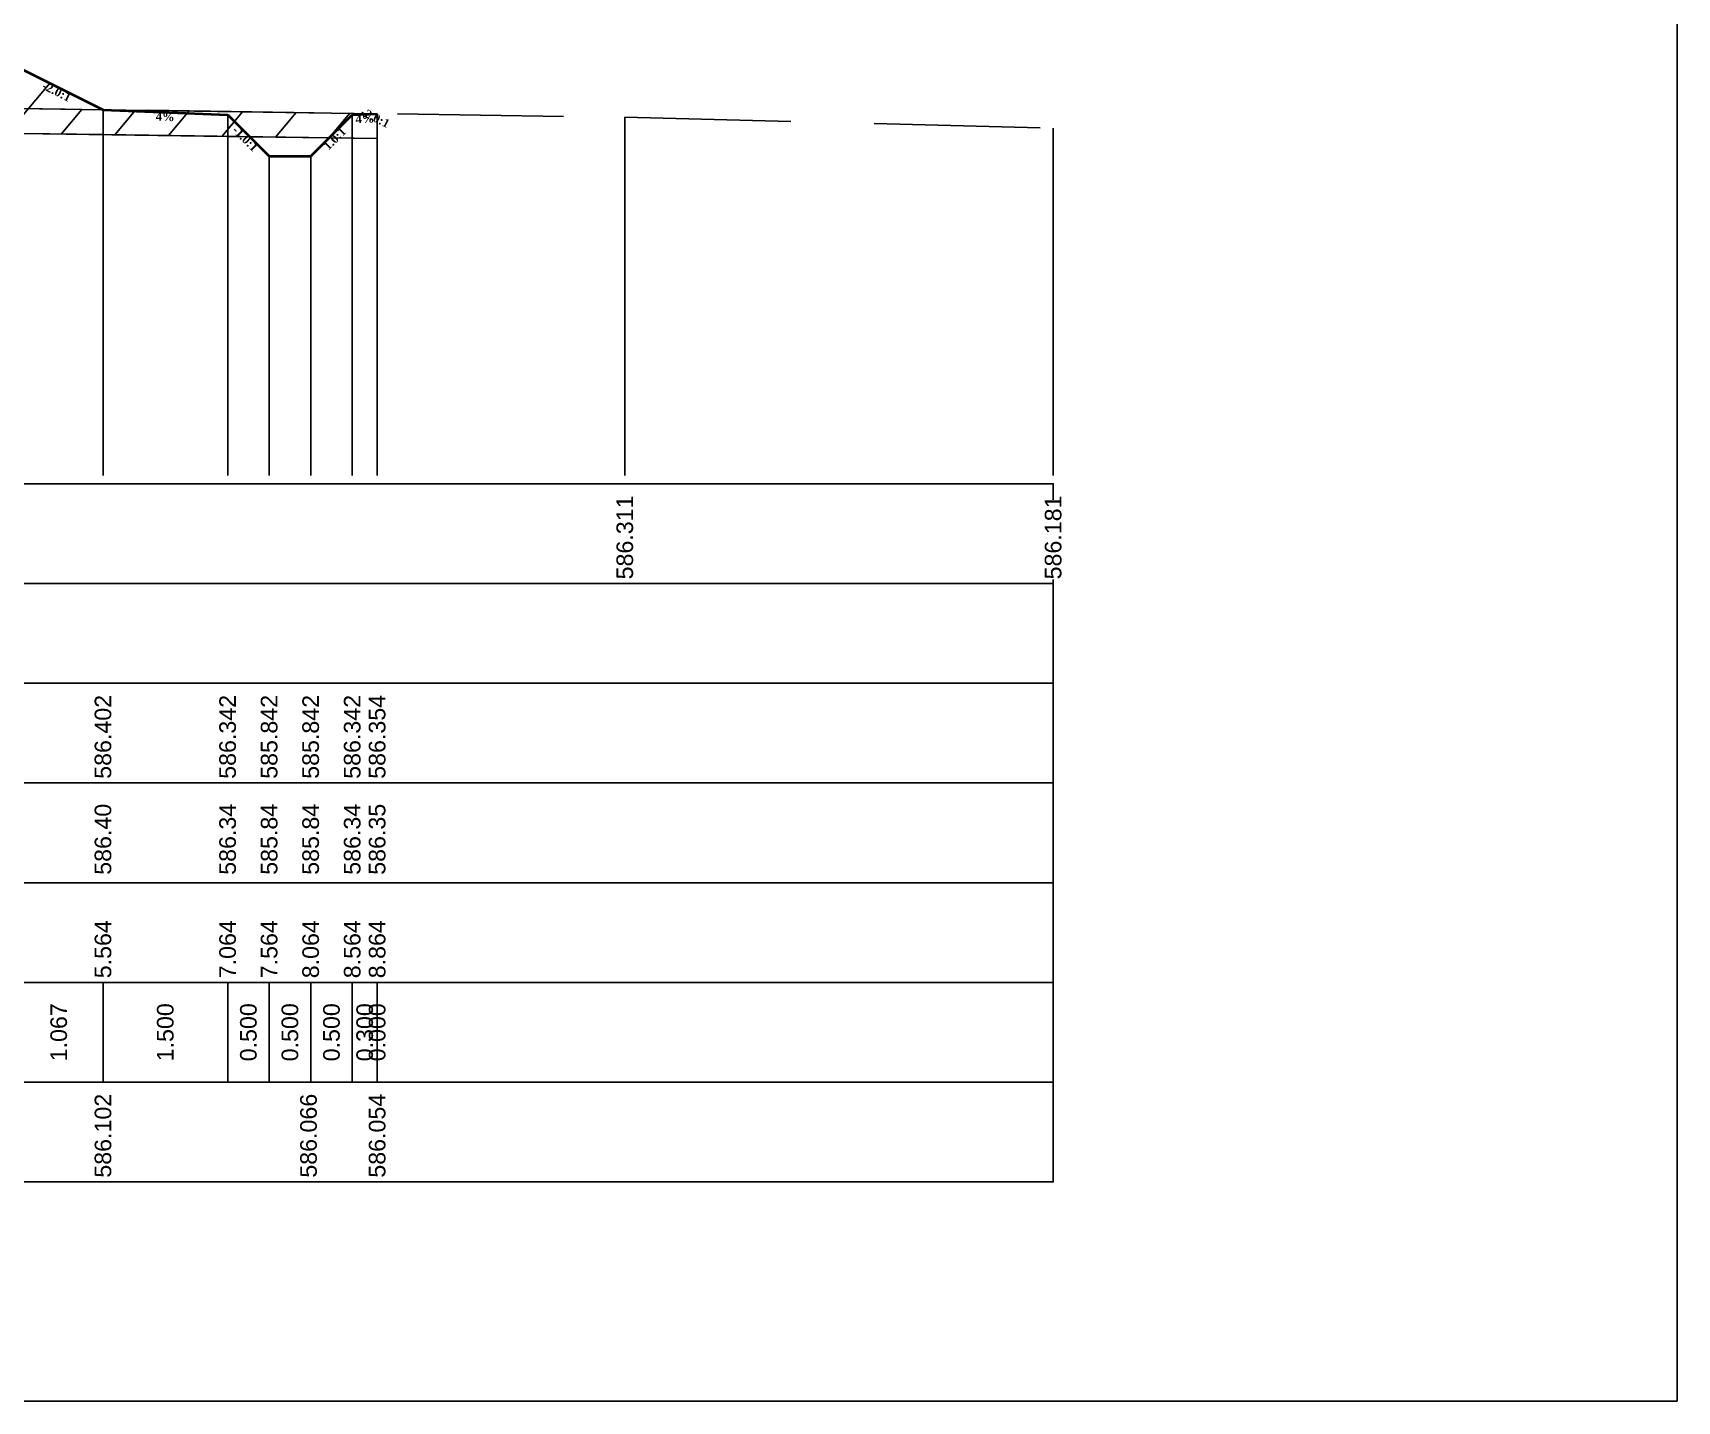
# Model space of a CAD drawing. Header units: millimetres. Extents: x 2762 to 3076, y 916 to 3305.
# Drawn here: x 2979.42 to 2999.21, y 1657.65 to 1674.11 of the extents above; entities that cross this region are included whole.
import ezdxf

# ---------------------------------------------------------------- set-up
doc = ezdxf.new("R2010")
doc.units = ezdxf.units.MM
doc.header["$LTSCALE"] = 2
doc.linetypes.add('CACHE', pattern=[9.525, 6.35, -3.175])
doc.linetypes.add('DASHED', pattern=[0.75, 0.5, -0.25])
doc.layers.add('C-ROAD-CORR', color=5, linetype='Continuous')
doc.layers.add('C-ROAD-SCTN', color=7, linetype='Continuous')
doc.styles.add('C3D_Etiquette', font='romans.shx')
doc.styles.add('C3D_Profil_Travers', font='romans.shx')

msp = doc.modelspace()

# ---------------------------------------------------------------- hatches: boundary and pattern name
at = {"linetype": 'Continuous', "lineweight": -3}
h = msp.add_hatch(dxfattribs=at)
h.set_pattern_fill('_U', color=3, angle=50, style=0, pattern_type=0)
h.set_pattern_definition([(50, (2982.9886, 1672.8466), (-0.766044, 0.64279), [])])
h.paths.add_polyline_path([(2982.989, 1672.847), (2983.268, 1673.126), (2983.568, 1673.138), (2983.568, 1673.138), (2983.568, 1672.838)])
h.paths.add_polyline_path([(2966.222, 1672.757), (2966.494, 1673.029), (2967.994, 1673.089), (2968.808, 1673.496), (2976.805, 1673.815), (2979.201, 1673.72), (2980.268, 1673.186), (2981.768, 1673.126), (2982.034, 1672.86), (2974.811, 1672.966), (2967.629, 1672.779)])
h.paths.add_polyline_path([(2964.678, 1672.733), (2964.678, 1673.033), (2964.694, 1673.041), (2964.994, 1673.029), (2965.28, 1672.742)])
h = msp.add_hatch(dxfattribs=at)
h.set_pattern_fill('_U', color=150, scale=0.5, angle=50, style=0, pattern_type=0)
h.set_pattern_definition([(50, (2982.98865, 1672.84655), (-0.383022, 0.321394), [])])
h.paths.add_polyline_path([(2982.989, 1672.847), (2983.268, 1673.126), (2983.567, 1673.138), (2983.568, 1673.138), (2983.568, 1672.838)])
h.paths.add_polyline_path([(2980.268, 1673.186), (2983.567, 1673.138), (2983.268, 1673.126), (2982.989, 1672.847), (2982.034, 1672.86), (2981.768, 1673.126)])
h.paths.add_polyline_path([(2966.222, 1672.757), (2966.494, 1673.029), (2967.994, 1673.089), (2974.811, 1673.266), (2980.268, 1673.186), (2981.768, 1673.126), (2982.034, 1672.86), (2974.811, 1672.966), (2967.629, 1672.779)])
h.paths.add_polyline_path([(2964.831, 1673.035), (2967.629, 1673.079), (2967.994, 1673.089), (2966.494, 1673.029), (2966.222, 1672.757), (2965.28, 1672.742), (2964.994, 1673.029)])
h.paths.add_polyline_path([(2964.678, 1672.733), (2964.678, 1673.033), (2964.831, 1673.035), (2964.994, 1673.029), (2965.28, 1672.742)])

# ---------------------------------------------------------------- linework, layer by layer
at = {"color": 253, "linetype": 'Continuous', "lineweight": -3}
for p, q in [((2979.201, 1673.72), (2980.268, 1673.186)), ((2974.811, 1673.266), (2980.268, 1673.186)), ((2980.268, 1673.186), (2983.567, 1673.138)), ((2981.768, 1673.126), (2980.268, 1673.186)), ((2980.268, 1673.186), (2981.768, 1673.126)), ((2980.268, 1673.186), (2981.768, 1673.126)), ((2982.034, 1672.86), (2981.768, 1673.126)), ((2981.768, 1673.126), (2982.034, 1672.86)), ((2981.768, 1673.126), (2982.034, 1672.86)), ((2982.989, 1672.847), (2983.268, 1673.126)), ((2983.268, 1673.126), (2982.989, 1672.847)), ((2982.989, 1672.847), (2983.268, 1673.126)), ((2983.268, 1673.126), (2983.567, 1673.138)), ((2983.567, 1673.138), (2983.268, 1673.126)), ((2983.268, 1673.126), (2983.568, 1673.138)), ((2983.567, 1673.138), (2983.568, 1673.138)), ((2983.568, 1673.138), (2983.568, 1672.838)), ((2983.568, 1673.138), (2983.568, 1673.138)), ((2983.568, 1673.138), (2983.568, 1672.838)), ((2982.034, 1672.86), (2974.811, 1672.966)), ((2982.034, 1672.86), (2974.811, 1672.966)), ((2982.989, 1672.847), (2982.034, 1672.86)), ((2982.034, 1672.86), (2982.989, 1672.847)), ((2982.268, 1672.626), (2982.034, 1672.86)), ((2982.989, 1672.847), (2982.768, 1672.626)), ((2983.568, 1672.838), (2982.989, 1672.847)), ((2983.568, 1672.838), (2982.989, 1672.847)), ((2982.768, 1672.626), (2982.268, 1672.626))]:
    msp.add_line(p, q, dxfattribs=at)
at = {"color": 105, "linetype": 'DASHED', "lineweight": -3, "ltscale": 2}
for p, q in [((2974.811, 1673.266), (2986.549, 1673.095)), ((2986.549, 1673.095), (2991.705, 1672.964))]:
    msp.add_line(p, q, dxfattribs=at)
at = {"color": 8, "linetype": 'CACHE', "lineweight": -3}
for p, q in [((2980.268, 1668.784), (2980.268, 1673.186)), ((2981.768, 1668.784), (2981.768, 1673.126)), ((2983.268, 1668.784), (2983.268, 1673.126)), ((2983.568, 1668.784), (2983.568, 1673.138)), ((2983.568, 1668.784), (2983.568, 1673.138)), ((2982.268, 1668.784), (2982.268, 1672.626)), ((2982.768, 1668.784), (2982.768, 1672.626))]:
    msp.add_line(p, q, dxfattribs=at)
at = {"color": 98, "linetype": 'CACHE', "lineweight": -3}
for p, q in [((2986.549, 1673.095), (2986.549, 1668.784)), ((2991.705, 1672.964), (2991.705, 1668.784))]:
    msp.add_line(p, q, dxfattribs=at)
at = {"color": 6, "linetype": 'Continuous', "lineweight": -3}
for p, q in [((2976.946, 1672.935), (2980.268, 1672.886)), ((2980.268, 1672.886), (2982.742, 1672.85)), ((2982.742, 1672.85), (2983.568, 1672.838))]:
    msp.add_line(p, q, dxfattribs=at)
at = {"color": 7, "linetype": 'Continuous', "lineweight": -3}
for p, q in [((2957.704, 1668.684), (2991.706, 1668.684)), ((2980.268, 1661.484), (2980.268, 1662.684)), ((2980.268, 1661.484), (2980.268, 1662.684)), ((2981.768, 1661.484), (2981.768, 1662.684)), ((2981.768, 1661.484), (2981.768, 1662.684)), ((2982.268, 1661.484), (2982.268, 1662.684)), ((2982.268, 1661.484), (2982.268, 1662.684)), ((2982.768, 1661.484), (2982.768, 1662.684)), ((2982.768, 1661.484), (2982.768, 1662.684)), ((2983.268, 1661.484), (2983.268, 1662.684)), ((2983.268, 1661.484), (2983.268, 1662.684)), ((2983.568, 1661.484), (2983.568, 1662.684)), ((2983.568, 1661.484), (2983.568, 1662.684)), ((2983.568, 1661.484), (2983.568, 1662.684))]:
    msp.add_line(p, q, dxfattribs=at)
for points in [[(2957.704, 1667.484), (2991.706, 1667.484), (2991.706, 1668.684), (2957.704, 1668.684)], [(2957.704, 1666.284), (2991.706, 1666.284), (2991.706, 1667.484), (2957.704, 1667.484)], [(2957.704, 1665.084), (2991.706, 1665.084), (2991.706, 1666.284), (2957.704, 1666.284)], [(2957.704, 1663.884), (2991.706, 1663.884), (2991.706, 1665.084), (2957.704, 1665.084)], [(2957.704, 1662.684), (2991.706, 1662.684), (2991.706, 1663.884), (2957.704, 1663.884)], [(2957.704, 1661.484), (2991.706, 1661.484), (2991.706, 1662.684), (2957.704, 1662.684)], [(2957.704, 1660.284), (2991.706, 1660.284), (2991.706, 1661.484), (2957.704, 1661.484)]]:
    msp.add_3dface(points, dxfattribs=at)
at = {"layer": 'C-ROAD-CORR', "color": 1, "linetype": 'Continuous', "lineweight": 40}
for p, q in [((2979.201, 1673.72), (2980.268, 1673.186)), ((2980.268, 1673.186), (2981.768, 1673.126)), ((2981.768, 1673.126), (2982.268, 1672.626)), ((2982.768, 1672.626), (2983.268, 1673.126)), ((2983.268, 1673.126), (2983.568, 1673.138)), ((2983.568, 1673.138), (2983.568, 1673.138)), ((2982.268, 1672.626), (2982.768, 1672.626))]:
    msp.add_line(p, q, dxfattribs=at)
at = {"layer": 'C-ROAD-CORR', "color": 1, "linetype": 'Continuous', "lineweight": -3}
for p, q in [((2981.768, 1673.126), (2982.268, 1672.626)), ((2982.768, 1672.626), (2983.268, 1673.126))]:
    msp.add_line(p, q, dxfattribs=at)
at = {"layer": 'C-ROAD-SCTN', "color": 154, "linetype": 'Continuous', "lineweight": -3}
for p, q in [((2979.201, 1673.72), (2980.268, 1673.186)), ((2980.268, 1673.186), (2981.768, 1673.126)), ((2981.768, 1673.126), (2982.268, 1672.626)), ((2982.768, 1672.626), (2983.268, 1673.126)), ((2983.268, 1673.126), (2983.568, 1673.138)), ((2983.568, 1673.138), (2983.568, 1673.138)), ((2982.268, 1672.626), (2982.768, 1672.626))]:
    msp.add_line(p, q, dxfattribs=at)
at = {"layer": 'C-ROAD-SCTN', "color": 1, "linetype": 'Continuous', "lineweight": -3}
for p, q in [((2979.201, 1673.72), (2980.268, 1673.186)), ((2980.268, 1673.186), (2981.768, 1673.126)), ((2981.768, 1673.126), (2982.268, 1672.626)), ((2982.768, 1672.626), (2983.268, 1673.126)), ((2983.268, 1673.126), (2983.568, 1673.138)), ((2983.568, 1673.138), (2983.568, 1673.138)), ((2982.268, 1672.626), (2982.768, 1672.626))]:
    msp.add_line(p, q, dxfattribs=at)

# ---------------------------------------------------------------- texts
at = {"color": 7, "linetype": 'Continuous', "lineweight": -3, "char_height": 0.1, "attachment_point": 2, "style": 'C3D_Etiquette'}
for s, insert, width, rotation in [('{\\fTimes New Roman|b1|i0|c0|p18;-2.0:1}', (2979.733, 1673.449), 0.34598, 333.4349), ('{\\fTimes New Roman|b1|i0|c0|p18;4%}', (2981.018, 1673.152), 0.42071, 357.7094), ('{\\fTimes New Roman|b1|i0|c0|p18;4%}', (2983.418, 1673.128), 0.37094, 2.2906), ('{\\fTimes New Roman|b1|i0|c0|p18;-2.0:1}', (2983.567, 1673.135), 0.34598, 333.4349), ('{\\fTimes New Roman|b1|i0|c0|p18;-1.0:1}', (2982.015, 1672.873), 0.34598, 315), ('{\\fTimes New Roman|b1|i0|c0|p18;1.0:1}', (2983.021, 1672.873), 0.29001, 45)]:
    msp.add_mtext(s, dxfattribs=dict(at, insert=insert, width=width, rotation=rotation))
at = {"color": 7, "linetype": 'Continuous', "lineweight": -3, "char_height": 0.2, "rotation": 90, "style": 'C3D_Profil_Travers'}
for s, insert, attachment_point in [('{\\fArial|b0|i0|c0|p34;586.40}', (2980.268, 1663.979), 4), ('{\\fArial|b0|i0|c0|p34;586.34}', (2981.768, 1663.979), 4), ('{\\fArial|b0|i0|c0|p34;585.84}', (2982.268, 1663.979), 4), ('{\\fArial|b0|i0|c0|p34;585.84}', (2982.768, 1663.979), 4), ('{\\fArial|b0|i0|c0|p34;586.34}', (2983.268, 1663.979), 4), ('{\\fArial|b0|i0|c0|p34;586.35}', (2983.568, 1663.979), 4), ('{\\fArial|b0|i0|c0|p34;586.35}', (2983.568, 1663.979), 4), ('{\\fArial|b0|i0|c0|p34;1.067}', (2979.735, 1662.084), 5), ('{\\fArial|b0|i0|c0|p34;1.500}', (2981.018, 1662.084), 5), ('{\\fArial|b0|i0|c0|p34;0.500}', (2982.018, 1662.084), 5), ('{\\fArial|b0|i0|c0|p34;0.500}', (2982.518, 1662.084), 5), ('{\\fArial|b0|i0|c0|p34;0.500}', (2983.018, 1662.084), 5), ('{\\fArial|b0|i0|c0|p34;0.300}', (2983.418, 1662.084), 5), ('{\\fArial|b0|i0|c0|p34;0.000}', (2983.568, 1662.084), 5)]:
    msp.add_mtext(s, dxfattribs=dict(at, insert=insert, attachment_point=attachment_point))

# ---------------------------------------------------------------- next in the draw order: texts
at = {"color": 7, "linetype": 'Continuous', "lineweight": -3, "char_height": 0.2, "attachment_point": 4, "rotation": 90, "style": 'C3D_Profil_Travers', "bg_fill": 3, "box_fill_scale": 1.000375, "bg_fill_color": 256, "bg_fill_true_color": 13158600, "bg_fill_transparency": 0}
for s, insert, width in [('{\\fArial|b0|i0|c0|p34;586.311}', (2986.549, 1667.534), 0.95654), ('{\\fArial|b0|i0|c0|p34;586.181}', (2991.705, 1667.534), 0.95654), ('{\\fArial|b0|i0|c0|p34;586.402}', (2980.268, 1665.134), 0.99347), ('{\\fArial|b0|i0|c0|p34;586.342}', (2981.768, 1665.134), 0.99347), ('{\\fArial|b0|i0|c0|p34;585.842}', (2982.268, 1665.134), 0.99347), ('{\\fArial|b0|i0|c0|p34;585.842}', (2982.768, 1665.134), 0.99347), ('{\\fArial|b0|i0|c0|p34;586.342}', (2983.268, 1665.134), 0.99347), ('{\\fArial|b0|i0|c0|p34;\\C256;5.564}', (2980.268, 1662.734), 0.68082), ('{\\fArial|b0|i0|c0|p34;\\C256;7.064}', (2981.768, 1662.734), 0.67917), ('{\\fArial|b0|i0|c0|p34;\\C256;7.564}', (2982.268, 1662.734), 0.67917), ('{\\fArial|b0|i0|c0|p34;\\C256;8.064}', (2982.768, 1662.734), 0.6811), ('{\\fArial|b0|i0|c0|p34;\\C256;8.564}', (2983.268, 1662.734), 0.6811), ('{\\fArial|b0|i0|c0|p34;586.102}', (2980.268, 1660.334), 0.99347), ('{\\fArial|b0|i0|c0|p34;586.066}', (2982.742, 1660.334), 0.99539), ('{\\fArial|b0|i0|c0|p34;586.054}', (2983.568, 1660.334), 0.99471)]:
    msp.add_mtext(s, dxfattribs=dict(at, insert=insert, width=width))

# ---------------------------------------------------------------- next in the draw order: texts
for s, insert, width in [('{\\fArial|b0|i0|c0|p34;586.354}', (2983.568, 1665.134), 0.99471), ('{\\fArial|b0|i0|c0|p34;\\C256;8.864}', (2983.568, 1662.734), 0.6811)]:
    msp.add_mtext(s, dxfattribs=dict(at, insert=insert, width=width))

# ---------------------------------------------------------------- next in the draw order: texts
for s, insert, width in [('{\\fArial|b0|i0|c0|p34;586.354}', (2983.568, 1665.134), 0.99471), ('{\\fArial|b0|i0|c0|p34;\\C256;8.864}', (2983.568, 1662.734), 0.6811)]:
    msp.add_mtext(s, dxfattribs=dict(at, insert=insert, width=width))

# ---------------------------------------------------------------- next in the draw order: linework, layer by layer
msp.add_lwpolyline([(2950.215, 1687.145), (2999.215, 1687.145), (2999.215, 1657.645), (2950.215, 1657.645)], close=True)

doc.saveas('drawing.dxf')
